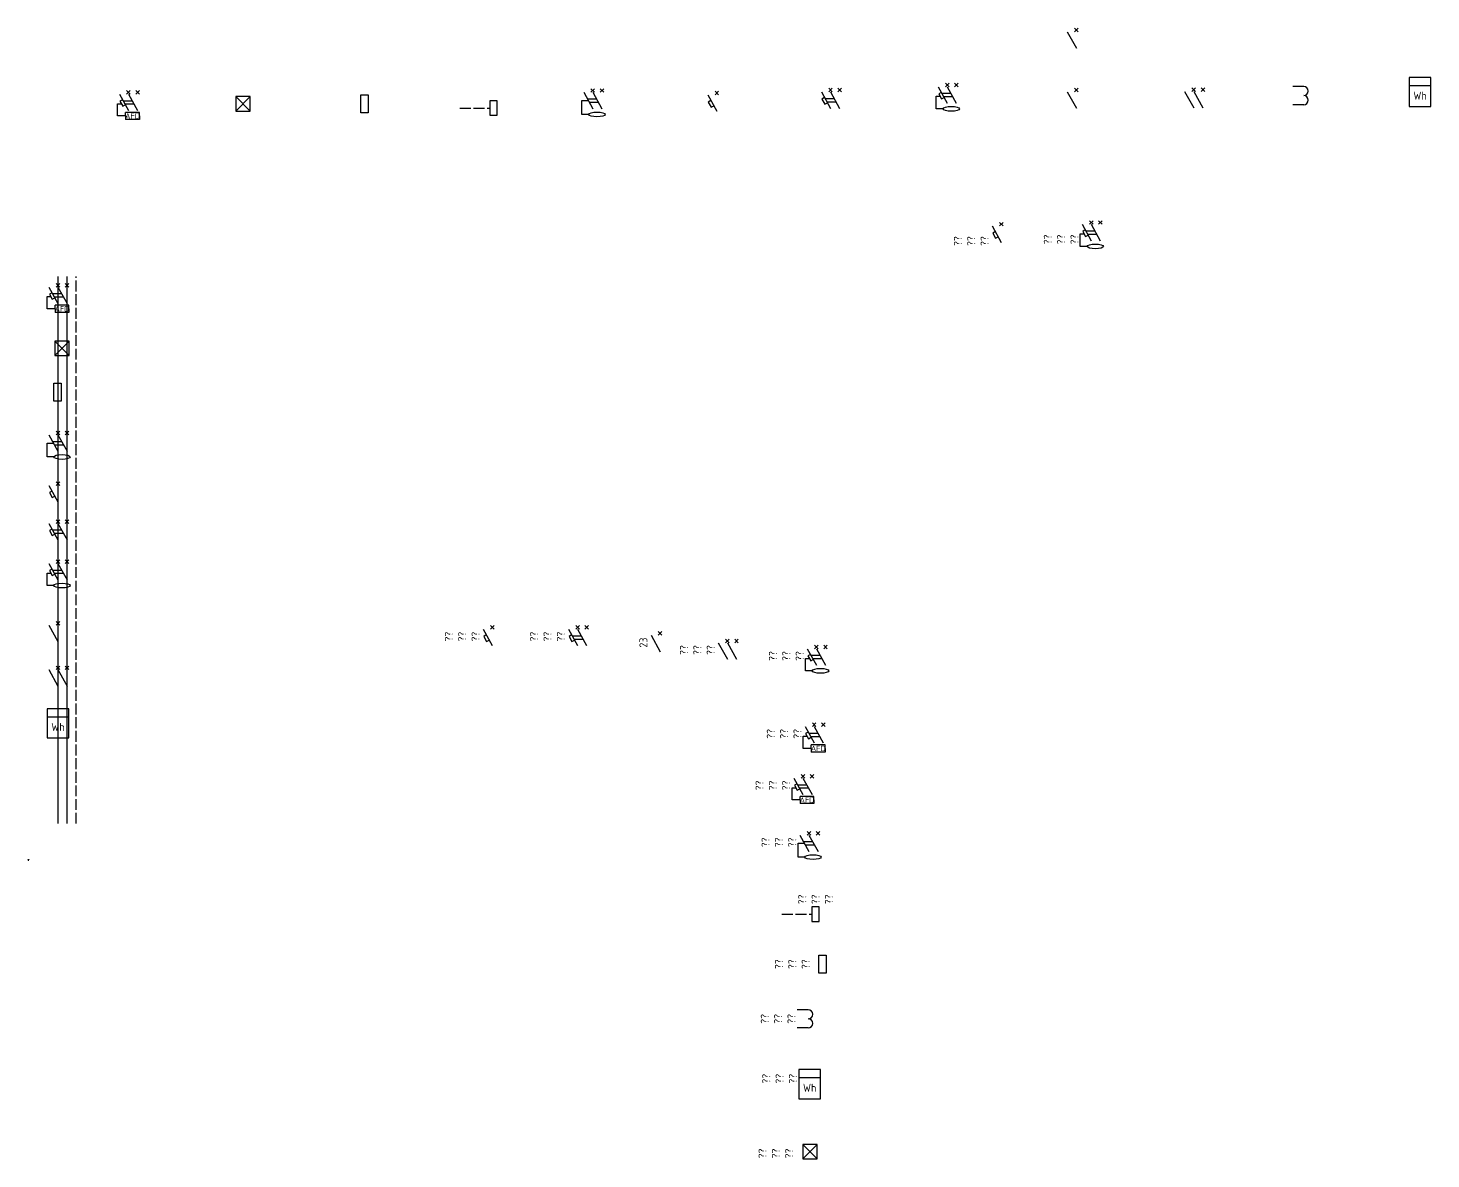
# Model space of a CAD drawing. Header units: inches. Extents: x -780 to 390, y -466 to 228.
# Drawn here: x 4.5 to 390.1, y -82.3 to 228.4 of the extents above; entities that cross this region are included whole.
import ezdxf
from ezdxf.enums import TextEntityAlignment as Align

# ---------------------------------------------------------------- set-up
doc = ezdxf.new("R2010")
doc.units = ezdxf.units.IN
doc.linetypes.add('ACAD_ISO02W100', pattern=[15, 12, -3])
doc.layers.add('!VSCHEMES', color=1, linetype='Continuous', lineweight=25)
doc.styles.add('!VTEXT', font='isocpeur.ttf', dxfattribs={"width": 0.9, "height": 2.2})

# ---------------------------------------------------------------- blocks, each defined once
blk = doc.blocks.new('VSCHEMES_QS_N')
at = {"layer": '!VSCHEMES', "color": 0, "lineweight": 25}
for p, q in [((-0.5, 0.5), (0.5, -0.5)), ((-0.5, -0.5), (0.5, 0.5)), ((2, 0.5), (3, -0.5)), ((2, -0.5), (3, 0.5)), ((-2.5, -0.5), (0, -5)), ((0, -0.5), (2.5, -5))]:
    blk.add_line(p, q, dxfattribs=at)
blk = doc.blocks.new('VSCHEMES_QS')
at = {"layer": '!VSCHEMES', "color": 0, "lineweight": 25}
for p, q in [((-0.5, 0.5), (0.5, -0.5)), ((-0.5, -0.5), (0.5, 0.5)), ((-2.5, -0.5), (0, -5))]:
    blk.add_line(p, q, dxfattribs=at)
blk = doc.blocks.new('VSCHEMES_AFDD')
at = {"layer": '!VSCHEMES', "color": 0, "lineweight": 25}
for p, q in [((-0.5, 0.5), (0.5, -0.5)), ((-0.5, -0.5), (0.5, 0.5)), ((2, 0.5), (3, -0.5)), ((2, -0.5), (3, 0.5)), ((-3, -6.5), (-3, -3.14)), ((-3, -3.14), (-1.95, -3.14)), ((-2.5, -0.5), (0, -5)), ((-1.64, -2.05), (-2.34, -2.44)), ((-2.34, -2.44), (-1.56, -3.84)), ((-1.56, -3.84), (-0.86, -3.45)), ((0, -0.5), (2.5, -5)), ((-0.8, -6.5), (-3, -6.5)), ((3, -5.5), (-0.8, -5.5)), ((-0.8, -6.5), (-0.8, -5.5)), ((-0.8, -6.5), (-0.8, -7.5)), ((3, -7.5), (-0.8, -7.5)), ((3, -6.5), (3, -5.5)), ((3, -6.5), (3, -7.5))]:
    blk.add_line(p, q, dxfattribs=at)
for points in [[(-1.5, -2.3), (1, -2.3)], [(-1, -3.2), (1.5, -3.2)]]:
    blk.add_lwpolyline(points, dxfattribs=at)
at = {"layer": '!VSCHEMES', "color": 0, "lineweight": 25, "style": '!VTEXT', "width": 0.9}
blk.add_text('AFD', height=1.5, dxfattribs=at).set_placement((1.1, -6.5), align=Align.MIDDLE_CENTER)
blk = doc.blocks.new('VSCHEMES_BU')
at = {"layer": '!VSCHEMES', "color": 0, "lineweight": 25}
for p, q in [((-0.88, 0), (3.12, -4)), ((-0.88, -4), (3.12, 0)), ((3.12, 0), (-0.88, 0)), ((-0.88, 0), (-0.88, -4)), ((3.12, -4), (3.12, 0)), ((-0.88, -4), (3.12, -4))]:
    blk.add_line(p, q, dxfattribs=at)
blk = doc.blocks.new('VSCHEMES_FU')
at = {"layer": '!VSCHEMES', "color": 0, "lineweight": 25}
blk.add_lwpolyline([(-1, 0), (1, 0), (1, -5), (-1, -5)], close=True, dxfattribs=at)
blk = doc.blocks.new('VSCHEMES_INDEPRELEASE')
at = {"layer": '!VSCHEMES', "color": 0, "linetype": 'ACAD_ISO02W100', "lineweight": 25, "ltscale": 0.25}
blk.add_lwpolyline([(-1.25, -2.75), (7, -2.75)], dxfattribs=at)
at = {"layer": '!VSCHEMES', "color": 0, "lineweight": 25}
blk.add_lwpolyline([(7, -4.75), (9, -4.75), (9, -0.75), (7, -0.75)], close=True, dxfattribs=at)
blk = doc.blocks.new('VSCHEMES_QD')
at = {"layer": '!VSCHEMES', "color": 0, "lineweight": 25}
for p, q in [((-0.5, 0.5), (0.5, -0.5)), ((-0.5, -0.5), (0.5, 0.5)), ((2, 0.5), (3, -0.5)), ((2, -0.5), (3, 0.5)), ((-3, -6.57), (-3, -2.75)), ((-3, -2.75), (-1.25, -2.75)), ((-2.5, -0.5), (0, -5)), ((0, -0.5), (2.5, -5)), ((-1.12, -6.57), (-3, -6.57))]:
    blk.add_line(p, q, dxfattribs=at)
for points in [[(-1.5, -2.3), (1, -2.3)], [(-1, -3.2), (1.5, -3.2)]]:
    blk.add_lwpolyline(points, dxfattribs=at)
blk.add_ellipse((1.13, -6.57), major_axis=(-2.25, 0), ratio=0.291854, dxfattribs=at)
blk = doc.blocks.new('VSCHEMES_QF')
at = {"layer": '!VSCHEMES', "color": 0, "lineweight": 25}
for p, q in [((-0.5, 0.5), (0.5, -0.5)), ((-0.5, -0.5), (0.5, 0.5)), ((-2.5, -0.5), (0, -5)), ((-1.64, -2.05), (-2.34, -2.44)), ((-2.34, -2.44), (-1.56, -3.84)), ((-1.56, -3.84), (-0.86, -3.45))]:
    blk.add_line(p, q, dxfattribs=at)
blk = doc.blocks.new('VSCHEMES_QF_N')
at = {"layer": '!VSCHEMES', "color": 0, "lineweight": 25}
for p, q in [((-0.5, 0.5), (0.5, -0.5)), ((-0.5, -0.5), (0.5, 0.5)), ((2, 0.5), (3, -0.5)), ((2, -0.5), (3, 0.5)), ((-2.5, -0.5), (0, -5)), ((-1.64, -2.05), (-2.34, -2.44)), ((-2.34, -2.44), (-1.56, -3.84)), ((-1.56, -3.84), (-0.86, -3.45)), ((0, -0.5), (2.5, -5))]:
    blk.add_line(p, q, dxfattribs=at)
for points in [[(-1.5, -2.3), (1, -2.3)], [(-1, -3.2), (1.5, -3.2)]]:
    blk.add_lwpolyline(points, dxfattribs=at)
blk = doc.blocks.new('VSCHEMES_QFD')
at = {"layer": '!VSCHEMES', "color": 0, "lineweight": 25}
for p, q in [((-0.5, 0.5), (0.5, -0.5)), ((-0.5, -0.5), (0.5, 0.5)), ((2, 0.5), (3, -0.5)), ((2, -0.5), (3, 0.5)), ((-3, -6.57), (-3, -3.14)), ((-3, -3.14), (-1.95, -3.14)), ((-2.5, -0.5), (0, -5)), ((-1.64, -2.05), (-2.34, -2.44)), ((-2.34, -2.44), (-1.56, -3.84)), ((-1.56, -3.84), (-0.86, -3.45)), ((0, -0.5), (2.5, -5)), ((-1.12, -6.57), (-3, -6.57))]:
    blk.add_line(p, q, dxfattribs=at)
for points in [[(-1.5, -2.3), (1, -2.3)], [(-1, -3.2), (1.5, -3.2)]]:
    blk.add_lwpolyline(points, dxfattribs=at)
blk.add_ellipse((1.13, -6.57), major_axis=(-2.25, 0), ratio=0.291854, dxfattribs=at)
blk = doc.blocks.new('VSCHEMES_TT')
at = {"layer": '!VSCHEMES', "color": 0, "lineweight": 25}
for p, q in [((0, 0), (-3, 0)), ((0, -5), (-3, -5))]:
    blk.add_line(p, q, dxfattribs=at)
for centre in [(0, -1.25), (0, -3.75)]:
    blk.add_arc(centre, 1.25, 270, 90, dxfattribs=at)
blk = doc.blocks.new('VSCHEMES_WH')
at = {"layer": '!VSCHEMES', "color": 0, "lineweight": 25}
for p, q in [((3, 0), (-3, 0)), ((-3, 0), (-3, -8)), ((3, -8), (3, 0)), ((3, -2.29), (-3, -2.29)), ((-3, -8), (3, -8))]:
    blk.add_line(p, q, dxfattribs=at)
at = {"layer": '!VSCHEMES', "color": 0, "lineweight": 25, "style": '!VTEXT', "width": 0.9}
blk.add_text('Wh', height=2.2, dxfattribs=at).set_placement((0, -5), align=Align.MIDDLE_CENTER)

msp = doc.modelspace()

# ---------------------------------------------------------------- linework, layer by layer
at = {"layer": '!VSCHEMES', "color": 0}
for p, q in [((12.74, 160.2), (12.74, 9.81)), ((15.24, 9.81), (15.24, 160.2))]:
    msp.add_line(p, q, dxfattribs=at)
at = {"layer": '!VSCHEMES', "color": 0, "linetype": 'ACAD_ISO02W100', "ltscale": 0.25}
msp.add_line((17.74, 9.81), (17.74, 160.2), dxfattribs=at)

# ---------------------------------------------------------------- block references
at = {"layer": '!VSCHEMES', "color": 2}
for name, p in [('VSCHEMES_QS', (292.69, 227.93)), ('VSCHEMES_QFD', (257.18, 212.81)), ('VSCHEMES_TT', (355.19, 212.37)), ('VSCHEMES_WH', (387.15, 214.85)), ('VSCHEMES_AFDD', (32.12, 210.77)), ('VSCHEMES_BU', (62.5, 209.6)), ('VSCHEMES_FU', (97.01, 210.11)), ('VSCHEMES_INDEPRELEASE', (124.47, 209.21)), ('VSCHEMES_QD', (159.75, 211.27)), ('VSCHEMES_QF', (193.85, 210.55)), ('VSCHEMES_QF_N', (225.1, 211.37)), ('VSCHEMES_QS_N', (324.95, 211.47)), ('VSCHEMES_AFDD', (12.74, 157.76)), ('VSCHEMES_BU', (12.74, 142.43)), ('VSCHEMES_FU', (12.65, 130.87)), ('VSCHEMES_QD', (12.74, 117.14)), ('VSCHEMES_QF', (12.74, 103.25)), ('VSCHEMES_QF_N', (12.74, 92.82)), ('VSCHEMES_QFD', (12.74, 81.8)), ('VSCHEMES_QS_N', (12.74, 52.62)), ('VSCHEMES_WH', (12.74, 41.37))]:
    msp.add_blockref(name, p, dxfattribs=at)
at = {"layer": '!VSCHEMES', "color": 2, "lineweight": 25}
for p in [(292.69, 211.43), (12.74, 64.84)]:
    msp.add_blockref('VSCHEMES_QS', p, dxfattribs=at)
at = {"layer": '!VSCHEMES'}
for name, p in [('VSCHEMES_QF', (272.05, 174.54)), ('VSCHEMES_QFD', (296.76, 175))]:
    msp.add_blockref(name, p, dxfattribs=at)
for name, p in [('VSCHEMES_QF', (132.12, 63.71)), ('VSCHEMES_QF_N', (155.57, 63.71)), ('VSCHEMES_QS', (178.26, 62.06)), ('VSCHEMES_QS_N', (196.76, 60)), ('VSCHEMES_QFD', (221.22, 58.36)), ('VSCHEMES_AFDD', (220.61, 36.98)), ('VSCHEMES_AFDD', (217.52, 22.8)), ('VSCHEMES_QD', (219.17, 7.17)), ('VSCHEMES_INDEPRELEASE', (213, -12.35)), ('VSCHEMES_FU', (222.87, -26.33)), ('VSCHEMES_TT', (218.96, -41.34)), ('VSCHEMES_WH', (219.37, -57.78)), ('VSCHEMES_BU', (218.35, -78.34))]:
    msp.add_blockref(name, p)
at = {"xscale": 0.0393700787, "yscale": 0.0393700787, "zscale": 0.0393700787}
msp.add_blockref('VSCHEMES_QFD', (4.64, 0.03), dxfattribs=at)

# ---------------------------------------------------------------- texts
at = {"layer": '!VSCHEMES', "color": 0, "lineweight": 25, "char_height": 2.2, "rotation": 90, "style": '!VTEXT'}
for s, insert, width, attachment_point in [('??\\P??\\P??', (268.55, 168.54), 18.8493, 7), ('??\\P??\\P??', (293.26, 169), 18.8493, 7), ('??\\P??\\P??', (128.62, 61.21), 20, 8), ('??\\P??\\P??', (152.07, 61.21), 20, 8), ('23', (174.76, 59.56), 20, 8), ('??\\P??\\P??', (193.26, 57.5), 20, 8), ('??\\P??\\P??', (217.72, 55.86), 20, 8), ('??\\P??\\P??', (217.11, 34.48), 20, 8), ('??\\P??\\P??', (214.02, 20.3), 20, 8), ('??\\P??\\P??', (215.67, 4.67), 20, 8), ('??\\P??\\P??', (221, -12.35), 20, 4), ('??\\P??\\P??', (219.37, -28.83), 20, 8), ('??\\P??\\P??', (215.46, -43.84), 20, 8), ('??\\P??\\P??', (215.87, -60.28), 20, 8), ('??\\P??\\P??', (214.85, -80.84), 20, 8)]:
    msp.add_mtext(s, dxfattribs=dict(at, insert=insert, width=width, attachment_point=attachment_point))

doc.saveas('drawing.dxf')
